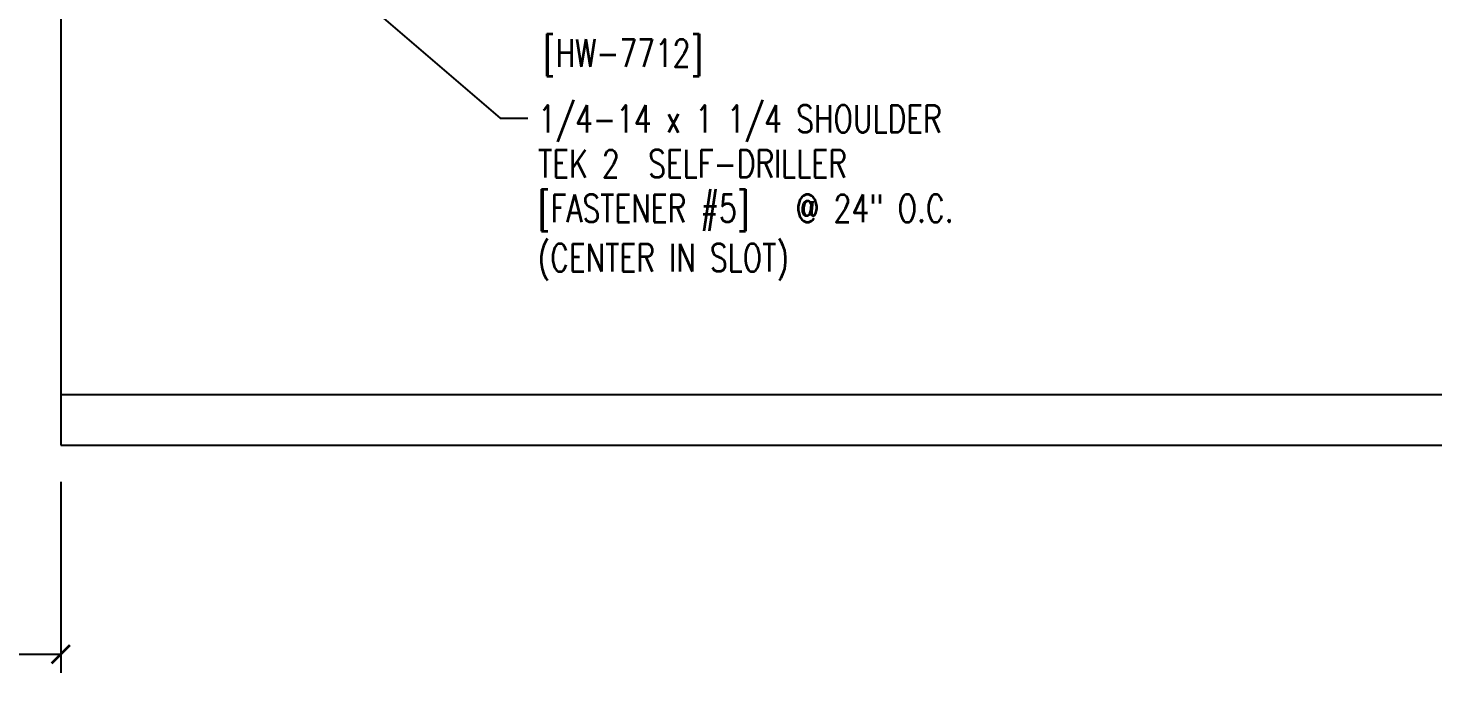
# Model space of a CAD drawing. Header units: inches. Extents: x 4.5 to 45.7, y 8.5 to 31.1.
# Drawn here: x 23.22 to 42.43, y 8.52 to 17.27 of the extents above; entities that cross this region are included whole.
import ezdxf

# ---------------------------------------------------------------- set-up
doc = ezdxf.new("R2010")
doc.units = ezdxf.units.IN
doc.header["$MEASUREMENT"] = 0
for name, color, linetype in [('DIM', 2, 'Continuous'), ('STLA', 10, 'Continuous'), ('TEXT', 2, 'Continuous')]:
    doc.layers.add(name, color=color, linetype=linetype)
doc.styles.add('TEXT1', font='ROMANS.shx', dxfattribs={"width": 0.75, "height": 0.375})
doc.dimstyles.new('DETAIL$0', dxfattribs={"dimscale": 4, "dimtxt": 0.375, "dimasz": 0.0625, "dimexe": 0.0625, "dimexo": 0.125, "dimgap": 0.0625, "dimtad": 1, "dimdec": 4, "dimzin": 3, "dimdsep": 46, "dimlunit": 4, "dimtxsty": 'TEXT1', "dimblk": 'ARCHTICK', "dimcen": 0.0625, "dimclrd": 7, "dimclre": 7, "dimclrt": 2, "dimadec": 0, "dimazin": 0, "dimtfac": 0.59375, "dimtdec": 4, "dimtmove": 0, "dimatfit": 3, "dimfxl": 0, "dimfrac": 2, "dimtolj": 1, "dimtzin": 3, "dimarcsym": 0})
doc.dimstyles.new('DETAIL$7', dxfattribs={"dimscale": 4, "dimtxt": 0.375, "dimasz": 0.125, "dimexe": 0.0625, "dimexo": 0.125, "dimgap": 0.0625, "dimtad": 1, "dimdec": 4, "dimzin": 3, "dimdsep": 46, "dimlunit": 4, "dimtxsty": 'TEXT1', "dimblk": 'ARCHTICK', "dimcen": 0.0625, "dimclrd": 7, "dimclre": 7, "dimclrt": 2, "dimadec": 0, "dimazin": 0, "dimtfac": 0.59375, "dimtdec": 4, "dimtmove": 2, "dimatfit": 3, "dimfxl": 0, "dimfrac": 2, "dimtolj": 1, "dimtzin": 3, "dimarcsym": 0})

# ---------------------------------------------------------------- blocks, each defined once
blk = doc.blocks.new('FD-F5')
at = {"layer": 'TEXT', "style": 'TEXT1', "width": 0.75}
for s, p in [('1/4-14 x 1 1/4 SHOULDER', (0.0047, -0.0408)), ('TEK 2  SELF-DRILLER', (0.0047, -0.1926)), ('[FASTENER #5]', (0.0047, -0.3444))]:
    blk.add_text(s, height=0.09375, dxfattribs=at).set_placement(p)
blk.add_attdef('(QUANTITY)', (0.8792, -0.3444), '', height=0.0938, dxfattribs=at)
at = {"layer": 'TEXT', "style": 'TEXT1', "flags": 1}
for tag, p in [('Color', (0.0529, -0.546)), ('Calc', (0.0529, -0.546)), ('OPT1', (0.0529, -0.546)), ('Opt2', (0.0529, -0.546)), ('Opt3', (0.0529, -0.546)), ('Description', (0.0529, -0.546)), ('Multiple', (0.0529, -0.546)), ('Part', (0.0529, -0.546)), ('Spare1', (0.0529, -0.7335)), ('Spare2', (0.0529, -0.7335)), ('Spare3', (0.0529, -0.7335)), ('Spare4', (0.0529, -0.7335)), ('Spare5', (0.0529, -0.7335)), ('Spare6', (0.0529, -0.7335)), ('Spare7', (0.0529, -0.7335)), ('Spare8', (0.0529, -0.7335)), ('Spare9', (0.0529, -0.7335)), ('Spare10', (0.0529, -0.7335))]:
    blk.add_attdef(tag, p, '', height=0.0938, dxfattribs=at)
blk = doc.blocks.new('_ArchTick')
at = {"color": 0, "linetype": 'ByBlock', "const_width": 0.15}
blk.add_lwpolyline([(-0.5, -0.5), (0.5, 0.5)], dxfattribs=at)
blk = doc.blocks.new('*D14')
at = {"layer": 'DEFPOINTS', "color": 0}
for p in [(21.662, 11.612), (23.662, 11.612), (23.662, 8.772)]:
    blk.add_point(p, dxfattribs=at)
at = {"layer": 'DIM', "color": 7, "lineweight": -2}
for p, q in [((21.662, 11.112), (21.662, 8.522)), ((23.662, 11.112), (23.662, 8.522)), ((21.662, 8.772), (23.662, 8.772))]:
    blk.add_line(p, q, dxfattribs=at)
at = {"layer": 'DIM', "color": 7, "lineweight": -2, "xscale": 0.25, "yscale": 0.25, "zscale": 0.25, "rotation": 180}
blk.add_blockref('_ArchTick', (21.662, 8.772), dxfattribs=at)
at = {"layer": 'DIM', "color": 7, "lineweight": -2, "xscale": 0.25, "yscale": 0.25, "zscale": 0.25}
blk.add_blockref('_ArchTick', (23.662, 8.772), dxfattribs=at)
at = {"layer": 'DIM', "color": 2, "insert": (22.662, 9.209), "char_height": 0.375, "attachment_point": 5, "style": 'TEXT1'}
blk.add_mtext('\\A1;DIM.', dxfattribs=at)

msp = doc.modelspace()

# ---------------------------------------------------------------- linework, layer by layer
at = {"layer": 'STLA'}
msp.add_line((23.66156, 12.30157), (42.42568, 12.30157), dxfattribs=at)
for points in [[(23.66156, 19.61213), (23.66156, 11.61213)], [(23.66156, 11.61213), (42.42568, 11.61213)]]:
    msp.add_lwpolyline(points, dxfattribs=at)

# ---------------------------------------------------------------- block references
at = {"layer": 'TEXT', "xscale": 4, "yscale": 4, "zscale": 4}
msp.add_blockref('FD-F5', (30.12854, 16.01848), dxfattribs=at).add_auto_attribs({'(QUANTITY)': '@ 24" O.C.'})

# ---------------------------------------------------------------- texts
at = {"layer": 'TEXT', "style": 'TEXT1', "width": 0.75}
for s, p in [('[HW-7712]', (30.21651, 16.74918)), ('(CENTER IN SLOT)', (30.14338, 13.97032))]:
    msp.add_text(s, height=0.375, dxfattribs=at).set_placement(p)

# ---------------------------------------------------------------- dimensions: what is measured, and where the dimension line sits
at = {"layer": 'DIM'}
dim = msp.add_linear_dim(base=(23.66156, 8.77159), p1=(21.66156, 11.61213), p2=(23.66156, 11.61213), text='DIM.', dimstyle='DETAIL$0', dxfattribs=at)
dim.commit()
dim.dimension.update_dxf_attribs({"geometry": '*D14', "text_midpoint": (22.66156, 9.20909)})

# ---------------------------------------------------------------- leaders
at = {"ltscale": 2}
msp.add_leader([(26.15376, 19.03637), (29.63327, 16.05228), (30.00885, 16.05228)], dimstyle='DETAIL$7', dxfattribs=at)

doc.saveas('drawing.dxf')
